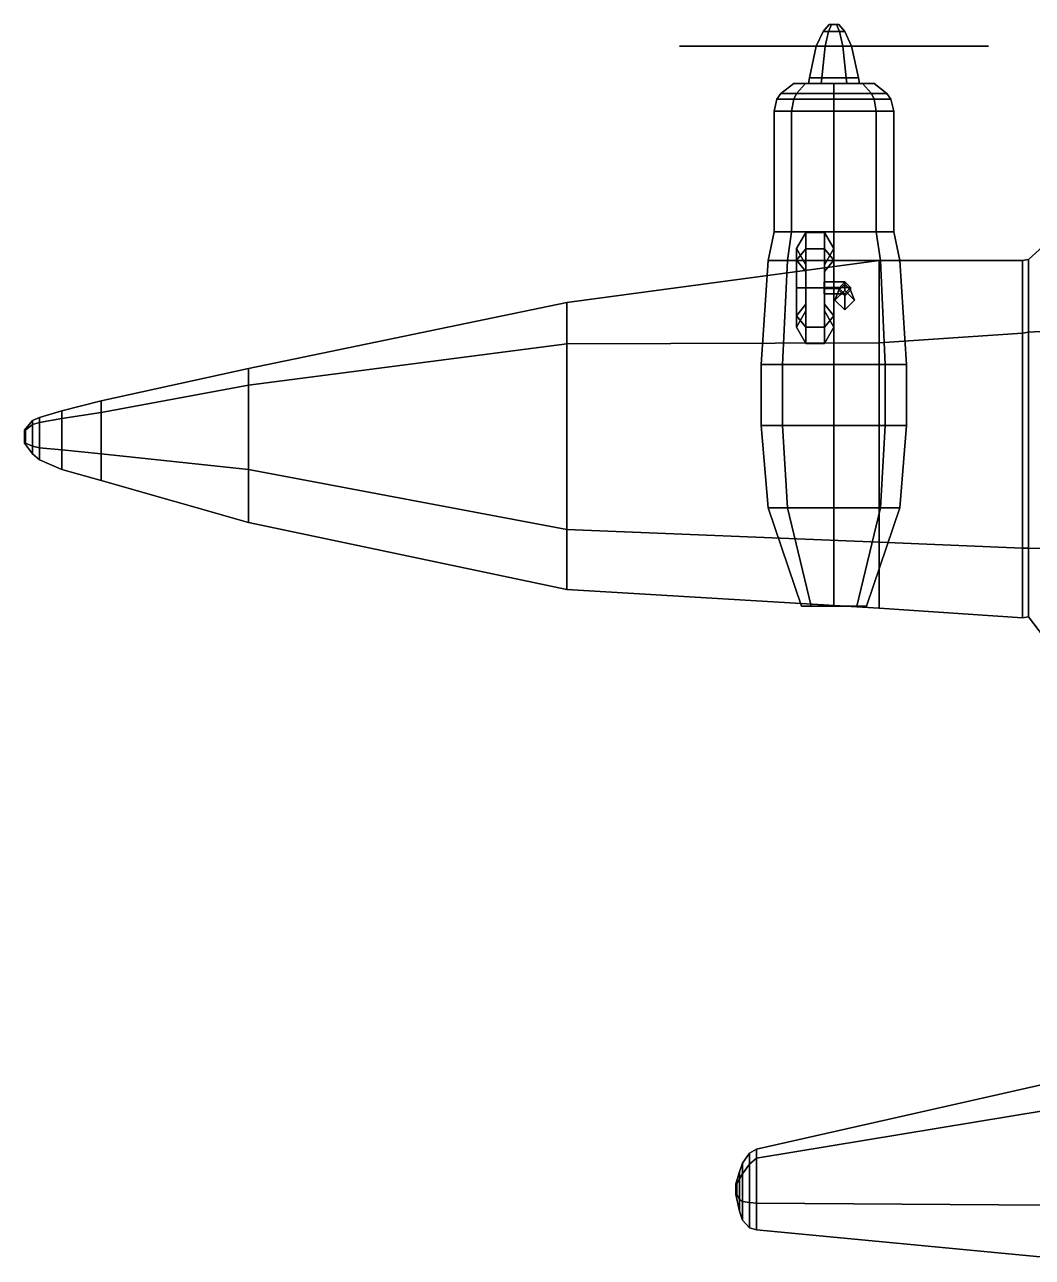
# Model space of a CAD drawing. Header units: millimetres. Extents: x -11 to 11, y -7.5 to 25.8.
# Drawn here: x -10.96 to -0.7, y -6.14 to 6.41 of the extents above; entities that cross this region are included whole.
import ezdxf

# ---------------------------------------------------------------- set-up
doc = ezdxf.new("R2010")
doc.units = ezdxf.units.MM
for name, color, linetype in [('doors', 3, 'Continuous'), ('prop', 1, 'Continuous'), ('shassis', 3, 'Continuous'), ('wheel', 2, 'Continuous'), ('wing1', 5, 'Continuous')]:
    doc.layers.add(name, color=color, linetype=linetype)

msp = doc.modelspace()

# ---------------------------------------------------------------- linework, layer by layer
at = {"layer": 'doors'}
for points in [[(-3.194, 4.01, -0.936), (-3.39, 4.01, -1.41), (-3.46, 2.95, -1.41), (-3.243, 2.95, -0.887)], [(-2.05, 4.01, -1.41), (-2.246, 4.01, -0.936), (-2.197, 2.95, -0.887), (-1.98, 2.95, -1.41)]]:
    msp.add_3dface(points, dxfattribs=at)
at = {"layer": 'prop'}
for points in [[(-2.775, 6.34, -0.455), (-2.83, 6.34, -0.36), (-2.77, 6.41, -0.36), (-2.745, 6.41, -0.403)], [(-2.83, 6.34, -0.36), (-2.775, 6.34, -0.265), (-2.745, 6.41, -0.317), (-2.77, 6.41, -0.36)], [(-2.665, 6.34, -0.455), (-2.775, 6.34, -0.455), (-2.745, 6.41, -0.403), (-2.695, 6.41, -0.403)], [(-2.775, 6.34, -0.265), (-2.665, 6.34, -0.265), (-2.695, 6.41, -0.317), (-2.745, 6.41, -0.317)], [(-2.77, 6.41, -0.36), (-2.745, 6.41, -0.317), (-2.695, 6.41, -0.317), (-2.745, 6.41, -0.403)], [(-2.745, 6.41, -0.403), (-2.695, 6.41, -0.317), (-2.67, 6.41, -0.36), (-2.695, 6.41, -0.403)], [(-2.61, 6.34, -0.36), (-2.665, 6.34, -0.455), (-2.695, 6.41, -0.403), (-2.67, 6.41, -0.36)], [(-2.665, 6.34, -0.265), (-2.61, 6.34, -0.36), (-2.67, 6.41, -0.36), (-2.695, 6.41, -0.317)], [(-2.81, 6.19, -0.516), (-2.9, 6.19, -0.36), (-2.83, 6.34, -0.36), (-2.775, 6.34, -0.455)], [(-2.9, 6.19, -0.36), (-2.81, 6.19, -0.204), (-2.775, 6.34, -0.265), (-2.83, 6.34, -0.36)], [(-2.63, 6.19, -0.516), (-2.81, 6.19, -0.516), (-2.775, 6.34, -0.455), (-2.665, 6.34, -0.455)], [(-2.81, 6.19, -0.204), (-2.63, 6.19, -0.204), (-2.665, 6.34, -0.265), (-2.775, 6.34, -0.265)], [(-2.54, 6.19, -0.36), (-2.63, 6.19, -0.516), (-2.665, 6.34, -0.455), (-2.61, 6.34, -0.36)], [(-2.63, 6.19, -0.204), (-2.54, 6.19, -0.36), (-2.61, 6.34, -0.36), (-2.665, 6.34, -0.265)], [(-4.264, 6.19, -1.286), (-4.294, 6.19, -1.234), (-4.266, 6.19, -1.183), (-4.211, 6.19, -1.278)], [(-4.211, 6.19, -1.278), (-4.266, 6.19, -1.183), (-4.294, 6.19, -1.234), (-4.264, 6.19, -1.286)], [(-4.211, 6.19, -1.278), (-4.266, 6.19, -1.183), (-4.049, 6.19, -0.977), (-4.004, 6.19, -1.217)], [(-4.004, 6.19, -1.217), (-4.049, 6.19, -0.977), (-4.266, 6.19, -1.183), (-4.211, 6.19, -1.278)], [(-4.004, 6.19, -1.217), (-4.049, 6.19, -0.977), (-3.827, 6.19, -0.803), (-3.715, 6.19, -1.096)], [(-3.715, 6.19, -1.096), (-3.827, 6.19, -0.803), (-4.049, 6.19, -0.977), (-4.004, 6.19, -1.217)], [(-3.715, 6.19, -1.096), (-3.827, 6.19, -0.803), (-3.55, 6.19, -0.643), (-3.395, 6.19, -0.911)], [(-3.395, 6.19, -0.911), (-3.55, 6.19, -0.643), (-3.827, 6.19, -0.803), (-3.715, 6.19, -1.096)], [(-3.395, 6.19, -0.911), (-3.55, 6.19, -0.643), (-3.45, 6.19, -0.596), (-3.31, 6.19, -0.839)], [(-3.31, 6.19, -0.839), (-3.45, 6.19, -0.596), (-3.55, 6.19, -0.643), (-3.395, 6.19, -0.911)], [(-3.31, 6.19, -0.839), (-3.45, 6.19, -0.596), (-3.261, 6.19, -0.522), (-3.151, 6.19, -0.713)], [(-3.151, 6.19, -0.713), (-3.261, 6.19, -0.522), (-3.45, 6.19, -0.596), (-3.31, 6.19, -0.839)], [(-3.031, 6.19, -0.621), (-3.106, 6.19, -0.491), (-3.261, 6.19, -0.522), (-3.151, 6.19, -0.713)], [(-3.151, 6.19, -0.713), (-3.261, 6.19, -0.522), (-3.106, 6.19, -0.491), (-3.031, 6.19, -0.621)], [(-3.031, 6.19, -0.621), (-3.106, 6.19, -0.491), (-3.018, 6.19, -0.463), (-2.958, 6.19, -0.567)], [(-2.958, 6.19, -0.567), (-3.018, 6.19, -0.463), (-3.106, 6.19, -0.491), (-3.031, 6.19, -0.621)], [(-2.696, 6.19, -0.381), (-2.731, 6.19, -0.32), (-3.018, 6.19, -0.463), (-2.958, 6.19, -0.567)], [(-2.958, 6.19, -0.567), (-3.018, 6.19, -0.463), (-2.731, 6.19, -0.32), (-2.696, 6.19, -0.381)], [(-2.845, 5.87, -0.577), (-2.97, 5.87, -0.36), (-2.9, 6.19, -0.36), (-2.81, 6.19, -0.516)], [(-2.97, 5.87, -0.36), (-2.845, 5.87, -0.143), (-2.81, 6.19, -0.204), (-2.9, 6.19, -0.36)], [(-2.84, 6.19, 0.39), (-2.56, 6.19, 0.39), (-2.55, 6.19, 0.5), (-2.86, 6.19, 0.5)], [(-2.86, 6.19, 0.5), (-2.55, 6.19, 0.5), (-2.56, 6.19, 0.39), (-2.84, 6.19, 0.39)], [(-2.86, 6.19, 0.87), (-2.55, 6.19, 0.82), (-2.55, 6.19, 0.5), (-2.86, 6.19, 0.5)], [(-2.86, 6.19, 0.5), (-2.55, 6.19, 0.5), (-2.55, 6.19, 0.82), (-2.86, 6.19, 0.87)], [(-2.86, 6.19, 0.87), (-2.55, 6.19, 0.82), (-2.59, 6.19, 1.1), (-2.82, 6.19, 1.18)], [(-2.82, 6.19, 1.18), (-2.59, 6.19, 1.1), (-2.55, 6.19, 0.82), (-2.86, 6.19, 0.87)], [(-2.595, 5.87, -0.577), (-2.845, 5.87, -0.577), (-2.81, 6.19, -0.516), (-2.63, 6.19, -0.516)], [(-2.845, 5.87, -0.143), (-2.595, 5.87, -0.143), (-2.63, 6.19, -0.204), (-2.81, 6.19, -0.204)], [(-2.84, 6.19, 0.39), (-2.56, 6.19, 0.39), (-2.59, 6.19, 0.19), (-2.81, 6.19, 0.19)], [(-2.81, 6.19, 0.19), (-2.59, 6.19, 0.19), (-2.56, 6.19, 0.39), (-2.84, 6.19, 0.39)], [(-2.77, 6.19, 1.39), (-2.66, 6.19, 1.39), (-2.59, 6.19, 1.1), (-2.82, 6.19, 1.18)], [(-2.82, 6.19, 1.18), (-2.59, 6.19, 1.1), (-2.66, 6.19, 1.39), (-2.77, 6.19, 1.39)], [(-2.79, 6.19, 0.04), (-2.64, 6.19, 0.04), (-2.59, 6.19, 0.19), (-2.81, 6.19, 0.19)], [(-2.81, 6.19, 0.19), (-2.59, 6.19, 0.19), (-2.64, 6.19, 0.04), (-2.79, 6.19, 0.04)], [(-2.79, 6.19, 0.04), (-2.64, 6.19, 0.04), (-2.66, 6.19, -0.05), (-2.78, 6.19, -0.05)], [(-2.78, 6.19, -0.05), (-2.66, 6.19, -0.05), (-2.64, 6.19, 0.04), (-2.79, 6.19, 0.04)], [(-2.75, 6.19, -0.37), (-2.68, 6.19, -0.37), (-2.66, 6.19, -0.05), (-2.78, 6.19, -0.05)], [(-2.78, 6.19, -0.05), (-2.66, 6.19, -0.05), (-2.68, 6.19, -0.37), (-2.75, 6.19, -0.37)], [(-2.77, 6.19, 1.39), (-2.66, 6.19, 1.39), (-2.69, 6.19, 1.44), (-2.75, 6.19, 1.44)], [(-2.75, 6.19, 1.44), (-2.69, 6.19, 1.44), (-2.66, 6.19, 1.39), (-2.77, 6.19, 1.39)], [(-2.714, 6.19, -0.329), (-2.749, 6.19, -0.39), (-2.482, 6.19, -0.567), (-2.422, 6.19, -0.463)], [(-2.422, 6.19, -0.463), (-2.482, 6.19, -0.567), (-2.749, 6.19, -0.39), (-2.714, 6.19, -0.329)], [(-2.47, 5.87, -0.36), (-2.595, 5.87, -0.577), (-2.63, 6.19, -0.516), (-2.54, 6.19, -0.36)], [(-2.595, 5.87, -0.143), (-2.47, 5.87, -0.36), (-2.54, 6.19, -0.36), (-2.63, 6.19, -0.204)], [(-2.339, 6.19, -0.499), (-2.414, 6.19, -0.629), (-2.482, 6.19, -0.567), (-2.422, 6.19, -0.463)], [(-2.422, 6.19, -0.463), (-2.482, 6.19, -0.567), (-2.414, 6.19, -0.629), (-2.339, 6.19, -0.499)], [(-2.339, 6.19, -0.499), (-2.414, 6.19, -0.629), (-2.309, 6.19, -0.748), (-2.199, 6.19, -0.557)], [(-2.199, 6.19, -0.557), (-2.309, 6.19, -0.748), (-2.414, 6.19, -0.629), (-2.339, 6.19, -0.499)], [(-2.01, 6.19, -0.631), (-2.15, 6.19, -0.874), (-2.309, 6.19, -0.748), (-2.199, 6.19, -0.557)], [(-2.199, 6.19, -0.557), (-2.309, 6.19, -0.748), (-2.15, 6.19, -0.874), (-2.01, 6.19, -0.631)], [(-1.905, 6.19, -0.669), (-2.06, 6.19, -0.937), (-2.15, 6.19, -0.874), (-2.01, 6.19, -0.631)], [(-2.01, 6.19, -0.631), (-2.15, 6.19, -0.874), (-2.06, 6.19, -0.937), (-1.905, 6.19, -0.669)], [(-1.585, 6.19, -0.854), (-1.783, 6.19, -1.097), (-2.06, 6.19, -0.937), (-1.905, 6.19, -0.669)], [(-1.905, 6.19, -0.669), (-2.06, 6.19, -0.937), (-1.783, 6.19, -1.097), (-1.585, 6.19, -0.854)], [(-1.336, 6.19, -1.043), (-1.521, 6.19, -1.203), (-1.783, 6.19, -1.097), (-1.585, 6.19, -0.854)], [(-1.585, 6.19, -0.854), (-1.783, 6.19, -1.097), (-1.521, 6.19, -1.203), (-1.336, 6.19, -1.043)], [(-1.179, 6.19, -1.192), (-1.234, 6.19, -1.287), (-1.521, 6.19, -1.203), (-1.336, 6.19, -1.043)], [(-1.336, 6.19, -1.043), (-1.521, 6.19, -1.203), (-1.234, 6.19, -1.287), (-1.179, 6.19, -1.192)], [(-1.146, 6.19, -1.234), (-1.176, 6.19, -1.286), (-1.234, 6.19, -1.287), (-1.179, 6.19, -1.192)], [(-1.179, 6.19, -1.192), (-1.234, 6.19, -1.287), (-1.176, 6.19, -1.286), (-1.146, 6.19, -1.234)], [(-2.85, 5.81, -0.585), (-2.98, 5.81, -0.36), (-2.97, 5.87, -0.36), (-2.845, 5.87, -0.577)], [(-2.98, 5.81, -0.36), (-2.85, 5.81, -0.135), (-2.845, 5.87, -0.143), (-2.97, 5.87, -0.36)], [(-2.59, 5.81, -0.585), (-2.85, 5.81, -0.585), (-2.845, 5.87, -0.577), (-2.595, 5.87, -0.577)], [(-2.85, 5.81, -0.135), (-2.59, 5.81, -0.135), (-2.595, 5.87, -0.143), (-2.845, 5.87, -0.143)], [(-2.46, 5.81, -0.36), (-2.59, 5.81, -0.585), (-2.595, 5.87, -0.577), (-2.47, 5.87, -0.36)], [(-2.59, 5.81, -0.135), (-2.46, 5.81, -0.36), (-2.47, 5.87, -0.36), (-2.595, 5.87, -0.143)]]:
    msp.add_3dface(points, dxfattribs=at)
at = {"layer": 'shassis'}
for points in [[(-2.67, 3.725, -2.22), (-2.61, 3.79, -2.275), (-2.82, 3.79, -2.275), (-2.82, 3.725, -2.22)], [(-2.61, 3.79, -2.275), (-2.55, 3.735, -2.34), (-2.82, 3.735, -2.34), (-2.82, 3.79, -2.275)], [(-2.61, 3.767, -2.016), (-2.67, 3.707, -2.021), (-2.71, 3.604, -0.845), (-2.61, 3.704, -0.837)], [(-2.61, 3.79, -2.275), (-2.67, 3.725, -2.22), (-2.67, 3.707, -2.021), (-2.61, 3.767, -2.016)], [(-2.55, 3.735, -2.34), (-2.61, 3.79, -2.275), (-2.61, 3.767, -2.016), (-2.55, 3.707, -2.021)], [(-2.55, 3.707, -2.021), (-2.61, 3.767, -2.016), (-2.61, 3.704, -0.837), (-2.51, 3.604, -0.845)], [(-2.55, 3.735, -2.34), (-2.61, 3.67, -2.285), (-2.82, 3.67, -2.285), (-2.82, 3.735, -2.34)], [(-2.61, 3.67, -2.285), (-2.67, 3.725, -2.22), (-2.82, 3.725, -2.22), (-2.82, 3.67, -2.285)], [(-2.67, 3.707, -2.021), (-2.61, 3.648, -2.026), (-2.61, 3.505, -0.854), (-2.71, 3.604, -0.845)], [(-2.67, 3.725, -2.22), (-2.61, 3.67, -2.285), (-2.61, 3.648, -2.026), (-2.67, 3.707, -2.021)], [(-2.61, 3.67, -2.285), (-2.55, 3.735, -2.34), (-2.55, 3.707, -2.021), (-2.61, 3.648, -2.026)], [(-2.61, 3.648, -2.026), (-2.55, 3.707, -2.021), (-2.51, 3.604, -0.845), (-2.61, 3.505, -0.854)]]:
    msp.add_3dface(points, dxfattribs=at)
at = {"layer": 'wheel'}
for points in [[(-3.005, 4.129, -2.679), (-3.1, 4.013, -2.563), (-3.1, 4.13, -2.28), (-3.005, 4.295, -2.28)], [(-3.005, 4.295, -2.28), (-3.1, 4.13, -2.28), (-3.1, 4.013, -1.997), (-3.005, 4.129, -1.881)], [(-2.815, 4.129, -2.679), (-3.005, 4.129, -2.679), (-3.005, 4.295, -2.28), (-2.815, 4.295, -2.28)], [(-2.815, 4.295, -2.28), (-3.005, 4.295, -2.28), (-3.005, 4.129, -1.881), (-2.815, 4.129, -1.881)], [(-2.72, 4.013, -2.563), (-2.815, 4.129, -2.679), (-2.815, 4.295, -2.28), (-2.72, 4.13, -2.28)], [(-2.72, 4.13, -2.28), (-2.815, 4.295, -2.28), (-2.815, 4.129, -1.881), (-2.72, 4.013, -1.997)], [(-3.1, 4.013, -2.563), (-3.005, 3.896, -2.446), (-3.005, 3.965, -2.28), (-3.1, 4.13, -2.28)], [(-3.1, 4.13, -2.28), (-3.005, 3.965, -2.28), (-3.005, 3.896, -2.114), (-3.1, 4.013, -1.997)], [(-3.005, 3.73, -2.845), (-3.1, 3.73, -2.68), (-3.1, 4.013, -2.563), (-3.005, 4.129, -2.679)], [(-3.005, 4.129, -1.881), (-3.1, 4.013, -1.997), (-3.1, 3.73, -1.88), (-3.005, 3.73, -1.715)], [(-2.815, 3.73, -2.845), (-3.005, 3.73, -2.845), (-3.005, 4.129, -2.679), (-2.815, 4.129, -2.679)], [(-2.815, 4.129, -1.881), (-3.005, 4.129, -1.881), (-3.005, 3.73, -1.715), (-2.815, 3.73, -1.715)], [(-2.815, 3.896, -2.446), (-2.72, 4.013, -2.563), (-2.72, 4.13, -2.28), (-2.815, 3.965, -2.28)], [(-2.815, 3.965, -2.28), (-2.72, 4.13, -2.28), (-2.72, 4.013, -1.997), (-2.815, 3.896, -2.114)], [(-2.72, 3.73, -2.68), (-2.815, 3.73, -2.845), (-2.815, 4.129, -2.679), (-2.72, 4.013, -2.563)], [(-2.72, 4.013, -1.997), (-2.815, 4.129, -1.881), (-2.815, 3.73, -1.715), (-2.72, 3.73, -1.88)], [(-3.1, 3.73, -2.68), (-3.005, 3.73, -2.515), (-3.005, 3.896, -2.446), (-3.1, 4.013, -2.563)], [(-3.1, 4.013, -1.997), (-3.005, 3.896, -2.114), (-3.005, 3.73, -2.045), (-3.1, 3.73, -1.88)], [(-3.005, 3.896, -2.446), (-3.005, 3.495, -2.28), (-3.005, 3.564, -2.114), (-3.005, 3.965, -2.28)], [(-3.005, 3.896, -2.114), (-3.005, 3.965, -2.28), (-3.005, 3.564, -2.114), (-3.005, 3.73, -2.045)], [(-3.005, 3.564, -2.446), (-3.005, 3.495, -2.28), (-3.005, 3.896, -2.446), (-3.005, 3.73, -2.515)], [(-2.815, 3.73, -2.515), (-2.72, 3.73, -2.68), (-2.72, 4.013, -2.563), (-2.815, 3.896, -2.446)], [(-2.815, 3.896, -2.114), (-2.72, 4.013, -1.997), (-2.72, 3.73, -1.88), (-2.815, 3.73, -2.045)], [(-2.815, 3.564, -2.446), (-2.815, 3.73, -2.515), (-2.815, 3.896, -2.446), (-2.815, 3.965, -2.28)], [(-2.815, 3.564, -2.446), (-2.815, 3.965, -2.28), (-2.815, 3.896, -2.114), (-2.815, 3.495, -2.28)], [(-2.815, 3.896, -2.114), (-2.815, 3.73, -2.045), (-2.815, 3.564, -2.114), (-2.815, 3.495, -2.28)], [(-3.1, 3.447, -2.563), (-3.005, 3.564, -2.446), (-3.005, 3.73, -2.515), (-3.1, 3.73, -2.68)], [(-3.005, 3.331, -2.679), (-3.1, 3.447, -2.563), (-3.1, 3.73, -2.68), (-3.005, 3.73, -2.845)], [(-3.1, 3.73, -1.88), (-3.005, 3.73, -2.045), (-3.005, 3.564, -2.114), (-3.1, 3.447, -1.997)], [(-3.005, 3.73, -1.715), (-3.1, 3.73, -1.88), (-3.1, 3.447, -1.997), (-3.005, 3.331, -1.881)], [(-2.815, 3.331, -2.679), (-3.005, 3.331, -2.679), (-3.005, 3.73, -2.845), (-2.815, 3.73, -2.845)], [(-2.815, 3.73, -1.715), (-3.005, 3.73, -1.715), (-3.005, 3.331, -1.881), (-2.815, 3.331, -1.881)], [(-2.815, 3.564, -2.446), (-2.72, 3.447, -2.563), (-2.72, 3.73, -2.68), (-2.815, 3.73, -2.515)], [(-2.72, 3.447, -2.563), (-2.815, 3.331, -2.679), (-2.815, 3.73, -2.845), (-2.72, 3.73, -2.68)], [(-2.815, 3.73, -2.045), (-2.72, 3.73, -1.88), (-2.72, 3.447, -1.997), (-2.815, 3.564, -2.114)], [(-2.72, 3.73, -1.88), (-2.815, 3.73, -1.715), (-2.815, 3.331, -1.881), (-2.72, 3.447, -1.997)], [(-3.1, 3.33, -2.28), (-3.005, 3.495, -2.28), (-3.005, 3.564, -2.446), (-3.1, 3.447, -2.563)], [(-3.1, 3.447, -1.997), (-3.005, 3.564, -2.114), (-3.005, 3.495, -2.28), (-3.1, 3.33, -2.28)], [(-2.815, 3.495, -2.28), (-2.72, 3.33, -2.28), (-2.72, 3.447, -2.563), (-2.815, 3.564, -2.446)], [(-2.815, 3.564, -2.114), (-2.72, 3.447, -1.997), (-2.72, 3.33, -2.28), (-2.815, 3.495, -2.28)], [(-3.005, 3.165, -2.28), (-3.1, 3.33, -2.28), (-3.1, 3.447, -2.563), (-3.005, 3.331, -2.679)], [(-3.005, 3.331, -1.881), (-3.1, 3.447, -1.997), (-3.1, 3.33, -2.28), (-3.005, 3.165, -2.28)], [(-2.72, 3.33, -2.28), (-2.815, 3.165, -2.28), (-2.815, 3.331, -2.679), (-2.72, 3.447, -2.563)], [(-2.72, 3.447, -1.997), (-2.815, 3.331, -1.881), (-2.815, 3.165, -2.28), (-2.72, 3.33, -2.28)], [(-2.815, 3.165, -2.28), (-3.005, 3.165, -2.28), (-3.005, 3.331, -2.679), (-2.815, 3.331, -2.679)], [(-2.815, 3.331, -1.881), (-3.005, 3.331, -1.881), (-3.005, 3.165, -2.28), (-2.815, 3.165, -2.28)]]:
    msp.add_3dface(points, dxfattribs=at)
at = {"layer": 'wing1'}
for points in [[(-3.102, 5.71, -0.742), (-3.26, 5.71, -0.36), (-3.13, 5.81, -0.36), (-3.01, 5.81, -0.65)], [(-3.26, 5.71, -0.36), (-3.102, 5.71, 0.022), (-3.01, 5.81, -0.07), (-3.13, 5.81, -0.36)], [(-3.01, 5.81, -0.07), (-2.72, 5.81, 0.05), (-2.43, 5.81, -0.07), (-3.13, 5.81, -0.36)], [(-3.13, 5.81, -0.36), (-2.43, 5.81, -0.07), (-2.31, 5.81, -0.36), (-3.01, 5.81, -0.65)], [(-2.72, 5.71, -0.9), (-3.102, 5.71, -0.742), (-3.01, 5.81, -0.65), (-2.72, 5.81, -0.77)], [(-3.102, 5.71, 0.022), (-2.72, 5.71, 0.18), (-2.72, 5.81, 0.05), (-3.01, 5.81, -0.07)], [(-3.01, 5.81, -0.65), (-2.31, 5.81, -0.36), (-2.43, 5.81, -0.65), (-2.72, 5.81, -0.77)], [(-2.338, 5.71, -0.742), (-2.72, 5.71, -0.9), (-2.72, 5.81, -0.77), (-2.43, 5.81, -0.65)], [(-2.72, 5.71, 0.18), (-2.338, 5.71, 0.022), (-2.43, 5.81, -0.07), (-2.72, 5.81, 0.05)], [(-2.18, 5.71, -0.36), (-2.338, 5.71, -0.742), (-2.43, 5.81, -0.65), (-2.31, 5.81, -0.36)], [(-2.338, 5.71, 0.022), (-2.18, 5.71, -0.36), (-2.31, 5.81, -0.36), (-2.43, 5.81, -0.07)], [(-3.151, 5.53, -0.791), (-3.33, 5.53, -0.36), (-3.3, 5.65, -0.36), (-3.13, 5.65, -0.77)], [(-3.33, 5.53, -0.36), (-3.151, 5.53, 0.071), (-3.13, 5.65, 0.05), (-3.3, 5.65, -0.36)], [(-3.13, 5.65, -0.77), (-3.3, 5.65, -0.36), (-3.26, 5.71, -0.36), (-3.102, 5.71, -0.742)], [(-3.3, 5.65, -0.36), (-3.13, 5.65, 0.05), (-3.102, 5.71, 0.022), (-3.26, 5.71, -0.36)], [(-2.72, 5.53, -0.97), (-3.151, 5.53, -0.791), (-3.13, 5.65, -0.77), (-2.72, 5.65, -0.94)], [(-3.151, 5.53, 0.071), (-2.72, 5.53, 0.25), (-2.72, 5.65, 0.22), (-3.13, 5.65, 0.05)], [(-2.72, 5.65, -0.94), (-3.13, 5.65, -0.77), (-3.102, 5.71, -0.742), (-2.72, 5.71, -0.9)], [(-3.13, 5.65, 0.05), (-2.72, 5.65, 0.22), (-2.72, 5.71, 0.18), (-3.102, 5.71, 0.022)], [(-2.31, 5.65, -0.77), (-2.72, 5.65, -0.94), (-2.72, 5.71, -0.9), (-2.338, 5.71, -0.742)], [(-2.72, 5.65, 0.22), (-2.31, 5.65, 0.05), (-2.338, 5.71, 0.022), (-2.72, 5.71, 0.18)], [(-2.289, 5.53, -0.791), (-2.72, 5.53, -0.97), (-2.72, 5.65, -0.94), (-2.31, 5.65, -0.77)], [(-2.72, 5.53, 0.25), (-2.289, 5.53, 0.071), (-2.31, 5.65, 0.05), (-2.72, 5.65, 0.22)], [(-2.14, 5.65, -0.36), (-2.31, 5.65, -0.77), (-2.338, 5.71, -0.742), (-2.18, 5.71, -0.36)], [(-2.31, 5.65, 0.05), (-2.14, 5.65, -0.36), (-2.18, 5.71, -0.36), (-2.338, 5.71, 0.022)], [(-2.11, 5.53, -0.36), (-2.289, 5.53, -0.791), (-2.31, 5.65, -0.77), (-2.14, 5.65, -0.36)], [(-2.289, 5.53, 0.071), (-2.11, 5.53, -0.36), (-2.14, 5.65, -0.36), (-2.31, 5.65, 0.05)], [(-3.151, 5.53, 0.071), (-3.33, 5.53, -0.36), (-3.33, 4.3, -0.36), (-3.151, 4.3, 0.071)], [(-3.33, 5.53, -0.36), (-3.151, 5.53, -0.791), (-3.151, 4.3, -0.791), (-3.33, 4.3, -0.36)], [(-2.72, 5.53, 0.25), (-3.151, 5.53, 0.071), (-3.151, 4.3, 0.071), (-2.72, 4.3, 0.25)], [(-3.151, 5.53, -0.791), (-2.72, 5.53, -0.97), (-2.72, 4.3, -0.97), (-3.151, 4.3, -0.791)], [(-2.289, 5.53, 0.071), (-2.72, 5.53, 0.25), (-2.72, 4.3, 0.25), (-2.289, 4.3, 0.071)], [(-2.72, 5.53, -0.97), (-2.289, 5.53, -0.791), (-2.289, 4.3, -0.791), (-2.72, 4.3, -0.97)], [(-2.11, 5.53, -0.36), (-2.289, 5.53, 0.071), (-2.289, 4.3, 0.071), (-2.11, 4.3, -0.36)], [(-2.289, 5.53, -0.791), (-2.11, 5.53, -0.36), (-2.11, 4.3, -0.36), (-2.289, 4.3, -0.791)], [(-0.74, 3.28, 0.06), (0, 3.32, 0.57), (0, 4.69, -0.27), (-0.74, 4.02, -0.27)], [(-0.74, 4.02, -0.27), (0, 4.69, -0.27), (0, 3.32, -0.79), (-0.74, 3.28, -0.56)], [(-3.151, 4.3, 0.071), (-3.33, 4.3, -0.36), (-3.39, 4.01, -0.36), (-3.194, 4.01, 0.114)], [(-3.33, 4.3, -0.36), (-3.151, 4.3, -0.791), (-3.194, 4.01, -0.834), (-3.39, 4.01, -0.36)], [(-2.72, 4.3, 0.25), (-3.151, 4.3, 0.071), (-3.194, 4.01, 0.114), (-2.72, 4.01, 0.31)], [(-3.151, 4.3, -0.791), (-2.72, 4.3, -0.97), (-2.72, 4.01, -1.03), (-3.194, 4.01, -0.834)], [(-2.289, 4.3, 0.071), (-2.72, 4.3, 0.25), (-2.72, 4.01, 0.31), (-2.246, 4.01, 0.114)], [(-2.72, 4.3, -0.97), (-2.289, 4.3, -0.791), (-2.246, 4.01, -0.834), (-2.72, 4.01, -1.03)], [(-2.11, 4.3, -0.36), (-2.289, 4.3, 0.071), (-2.246, 4.01, 0.114), (-2.05, 4.01, -0.36)], [(-2.289, 4.3, -0.791), (-2.11, 4.3, -0.36), (-2.05, 4.01, -0.36), (-2.246, 4.01, -0.834)], [(-0.8, 3.27, 0.06), (-0.74, 3.28, 0.06), (-0.74, 4.02, -0.27), (-0.8, 4.01, -0.27)], [(-0.8, 4.01, -0.27), (-0.74, 4.02, -0.27), (-0.74, 3.28, -0.56), (-0.8, 3.27, -0.53)], [(-5.44, 3.16, 0.41), (-2.26, 3.17, 0.18), (-2.26, 4.01, -0.13), (-5.44, 3.58, 0.21)], [(-5.44, 3.58, 0.21), (-2.26, 4.01, -0.13), (-2.26, 3.17, -0.36), (-5.44, 3.16, 0.04)], [(-3.194, 4.01, 0.114), (-3.39, 4.01, -0.36), (-3.46, 2.95, -0.36), (-3.243, 2.95, 0.163)], [(-3.39, 4.01, -0.36), (-3.194, 4.01, -0.834), (-3.243, 2.95, -0.883), (-3.46, 2.95, -0.36)], [(-2.72, 4.01, 0.31), (-3.194, 4.01, 0.114), (-3.243, 2.95, 0.163), (-2.72, 2.95, 0.38)], [(-3.194, 4.01, -0.834), (-2.72, 4.01, -1.03), (-2.72, 2.95, -1.1), (-3.243, 2.95, -0.883)], [(-2.246, 4.01, 0.114), (-2.72, 4.01, 0.31), (-2.72, 2.95, 0.38), (-2.197, 2.95, 0.163)], [(-2.72, 4.01, -1.03), (-2.246, 4.01, -0.834), (-2.197, 2.95, -0.883), (-2.72, 2.95, -1.1)], [(-2.26, 3.17, 0.18), (-0.8, 3.27, 0.06), (-0.8, 4.01, -0.27), (-2.26, 4.01, -0.13)], [(-2.26, 4.01, -0.13), (-0.8, 4.01, -0.27), (-0.8, 3.27, -0.53), (-2.26, 3.17, -0.36)], [(-2.05, 4.01, -0.36), (-2.246, 4.01, 0.114), (-2.197, 2.95, 0.163), (-1.98, 2.95, -0.36)], [(-2.246, 4.01, -0.834), (-2.05, 4.01, -0.36), (-1.98, 2.95, -0.36), (-2.197, 2.95, -0.883)], [(-8.68, 2.74, 0.66), (-5.44, 3.16, 0.41), (-5.44, 3.58, 0.21), (-8.68, 2.91, 0.53)], [(-8.68, 2.91, 0.53), (-5.44, 3.58, 0.21), (-5.44, 3.16, 0.04), (-8.68, 2.74, 0.43)], [(-2.26, 1.14, 0.18), (-0.8, 1.08, 0.06), (-0.8, 3.27, 0.06), (-2.26, 3.17, 0.18)], [(-0.8, 3.27, -0.53), (-0.8, 1.08, -0.53), (-2.26, 1.14, -0.36), (-2.26, 3.17, -0.36)], [(-0.8, 1.08, 0.06), (-0.74, 1.08, 0.06), (-0.74, 3.28, 0.06), (-0.8, 3.27, 0.06)], [(-0.74, 3.28, -0.56), (-0.74, 1.08, -0.56), (-0.8, 1.08, -0.53), (-0.8, 3.27, -0.53)], [(-0.74, 1.08, 0.06), (0, 1.07, 0.57), (0, 3.32, 0.57), (-0.74, 3.28, 0.06)], [(0, 3.32, -0.79), (0, 1.07, -0.79), (-0.74, 1.08, -0.56), (-0.74, 3.28, -0.56)], [(-8.68, 1.88, 0.66), (-5.44, 1.27, 0.41), (-5.44, 3.16, 0.41), (-8.68, 2.74, 0.66)], [(-5.44, 3.16, 0.04), (-5.44, 1.27, 0.04), (-8.68, 1.88, 0.43), (-8.68, 2.74, 0.43)], [(-5.44, 1.27, 0.41), (-2.26, 1.14, 0.18), (-2.26, 3.17, 0.18), (-5.44, 3.16, 0.41)], [(-2.26, 3.17, -0.36), (-2.26, 1.14, -0.36), (-5.44, 1.27, 0.04), (-5.44, 3.16, 0.04)], [(-10.18, 2.46, 0.76), (-8.68, 2.74, 0.66), (-8.68, 2.91, 0.53), (-10.18, 2.58, 0.68)], [(-10.18, 2.58, 0.68), (-8.68, 2.91, 0.53), (-8.68, 2.74, 0.43), (-10.18, 2.46, 0.6)], [(-3.243, 2.95, 0.163), (-3.46, 2.95, -0.36), (-3.46, 2.33, -0.36), (-3.243, 2.33, 0.163)], [(-3.46, 2.95, -0.36), (-3.243, 2.95, -0.883), (-3.243, 2.33, -0.883), (-3.46, 2.33, -0.36)], [(-2.72, 2.95, 0.38), (-3.243, 2.95, 0.163), (-3.243, 2.33, 0.163), (-2.72, 2.33, 0.38)], [(-3.243, 2.95, -0.883), (-2.72, 2.95, -1.1), (-2.72, 2.33, -1.1), (-3.243, 2.33, -0.883)], [(-2.197, 2.95, 0.163), (-2.72, 2.95, 0.38), (-2.72, 2.33, 0.38), (-2.197, 2.33, 0.163)], [(-2.72, 2.95, -1.1), (-2.197, 2.95, -0.883), (-2.197, 2.33, -0.883), (-2.72, 2.33, -1.1)], [(-1.98, 2.95, -0.36), (-2.197, 2.95, 0.163), (-2.197, 2.33, 0.163), (-1.98, 2.33, -0.36)], [(-2.197, 2.95, -0.883), (-1.98, 2.95, -0.36), (-1.98, 2.33, -0.36), (-2.197, 2.33, -0.883)], [(-10.18, 2.04, 0.76), (-8.68, 1.88, 0.66), (-8.68, 2.74, 0.66), (-10.18, 2.46, 0.76)], [(-8.68, 2.74, 0.43), (-8.68, 1.88, 0.43), (-10.18, 2.04, 0.6), (-10.18, 2.46, 0.6)], [(-10.58, 2.4, 0.8), (-10.18, 2.46, 0.76), (-10.18, 2.58, 0.68), (-10.58, 2.48, 0.73)], [(-10.58, 2.48, 0.73), (-10.18, 2.58, 0.68), (-10.18, 2.46, 0.6), (-10.58, 2.4, 0.65)], [(-10.88, 2.34, 0.82), (-10.81, 2.36, 0.82), (-10.81, 2.41, 0.76), (-10.88, 2.38, 0.77)], [(-10.88, 2.38, 0.77), (-10.81, 2.41, 0.76), (-10.81, 2.36, 0.7), (-10.88, 2.34, 0.72)], [(-10.81, 2.36, 0.82), (-10.58, 2.4, 0.8), (-10.58, 2.48, 0.73), (-10.81, 2.41, 0.76)], [(-10.81, 2.41, 0.76), (-10.58, 2.48, 0.73), (-10.58, 2.4, 0.65), (-10.81, 2.36, 0.7)], [(-10.81, 2.1, 0.82), (-10.58, 2.08, 0.8), (-10.58, 2.4, 0.8), (-10.81, 2.36, 0.82)], [(-10.58, 2.4, 0.65), (-10.58, 2.08, 0.65), (-10.81, 2.1, 0.7), (-10.81, 2.36, 0.7)], [(-10.58, 2.08, 0.8), (-10.18, 2.04, 0.76), (-10.18, 2.46, 0.76), (-10.58, 2.4, 0.8)], [(-10.18, 2.46, 0.6), (-10.18, 2.04, 0.6), (-10.58, 2.08, 0.65), (-10.58, 2.4, 0.65)], [(-10.95, 2.28, 0.81), (-10.88, 2.34, 0.82), (-10.88, 2.38, 0.77), (-10.96, 2.28, 0.79)], [(-10.96, 2.28, 0.79), (-10.88, 2.38, 0.77), (-10.88, 2.34, 0.72), (-10.95, 2.28, 0.75)], [(-10.96, 2.28, 0.79), (-10.96, 2.15, 0.79), (-10.95, 2.15, 0.81), (-10.95, 2.28, 0.81)], [(-10.95, 2.28, 0.75), (-10.95, 2.15, 0.75), (-10.96, 2.15, 0.79), (-10.96, 2.28, 0.79)], [(-10.95, 2.15, 0.81), (-10.88, 2.12, 0.82), (-10.88, 2.34, 0.82), (-10.95, 2.28, 0.81)], [(-10.88, 2.34, 0.72), (-10.88, 2.12, 0.72), (-10.95, 2.15, 0.75), (-10.95, 2.28, 0.75)], [(-10.88, 2.12, 0.82), (-10.81, 2.1, 0.82), (-10.81, 2.36, 0.82), (-10.88, 2.34, 0.82)], [(-10.81, 2.36, 0.7), (-10.81, 2.1, 0.7), (-10.88, 2.12, 0.72), (-10.88, 2.34, 0.72)], [(-3.194, 1.49, -0.834), (-3.39, 1.49, -0.36), (-3.46, 2.33, -0.36), (-3.243, 2.33, -0.883)], [(-3.39, 1.49, -0.36), (-3.194, 1.49, 0.114), (-3.243, 2.33, 0.163), (-3.46, 2.33, -0.36)], [(-2.72, 1.49, -1.03), (-3.194, 1.49, -0.834), (-3.243, 2.33, -0.883), (-2.72, 2.33, -1.1)], [(-3.194, 1.49, 0.114), (-2.72, 1.49, 0.31), (-2.72, 2.33, 0.38), (-3.243, 2.33, 0.163)], [(-2.246, 1.49, -0.834), (-2.72, 1.49, -1.03), (-2.72, 2.33, -1.1), (-2.197, 2.33, -0.883)], [(-2.72, 1.49, 0.31), (-2.246, 1.49, 0.114), (-2.197, 2.33, 0.163), (-2.72, 2.33, 0.38)], [(-2.05, 1.49, -0.36), (-2.246, 1.49, -0.834), (-2.197, 2.33, -0.883), (-1.98, 2.33, -0.36)], [(-2.246, 1.49, 0.114), (-2.05, 1.49, -0.36), (-1.98, 2.33, -0.36), (-2.197, 2.33, 0.163)], [(-10.96, 2.15, 0.79), (-10.88, 2.04, 0.77), (-10.88, 2.12, 0.82), (-10.95, 2.15, 0.81)], [(-10.95, 2.15, 0.75), (-10.88, 2.12, 0.72), (-10.88, 2.04, 0.77), (-10.96, 2.15, 0.79)], [(-10.88, 2.04, 0.77), (-10.81, 1.98, 0.76), (-10.81, 2.1, 0.82), (-10.88, 2.12, 0.82)], [(-10.88, 2.12, 0.72), (-10.81, 2.1, 0.7), (-10.81, 1.98, 0.76), (-10.88, 2.04, 0.77)], [(-10.81, 1.98, 0.76), (-10.58, 1.88, 0.73), (-10.58, 2.08, 0.8), (-10.81, 2.1, 0.82)], [(-10.81, 2.1, 0.7), (-10.58, 2.08, 0.65), (-10.58, 1.88, 0.73), (-10.81, 1.98, 0.76)], [(-10.58, 1.88, 0.73), (-10.18, 1.77, 0.68), (-10.18, 2.04, 0.76), (-10.58, 2.08, 0.8)], [(-10.58, 2.08, 0.65), (-10.18, 2.04, 0.6), (-10.18, 1.77, 0.68), (-10.58, 1.88, 0.73)], [(-10.18, 1.77, 0.68), (-8.68, 1.34, 0.53), (-8.68, 1.88, 0.66), (-10.18, 2.04, 0.76)], [(-10.18, 2.04, 0.6), (-8.68, 1.88, 0.43), (-8.68, 1.34, 0.53), (-10.18, 1.77, 0.68)], [(-8.68, 1.34, 0.53), (-5.44, 0.66, 0.21), (-5.44, 1.27, 0.41), (-8.68, 1.88, 0.66)], [(-8.68, 1.88, 0.43), (-5.44, 1.27, 0.04), (-5.44, 0.66, 0.21), (-8.68, 1.34, 0.53)], [(-3.194, 1.49, 0.114), (-3.39, 1.49, -0.36), (-3.05, 0.49, -0.36), (-2.953, 0.49, -0.36)], [(-3.39, 1.49, -0.36), (-3.194, 1.49, -0.834), (-2.953, 0.49, -0.36), (-3.05, 0.49, -0.36)], [(-2.72, 1.49, 0.31), (-3.194, 1.49, 0.114), (-2.953, 0.49, -0.36), (-2.72, 0.49, -0.36)], [(-3.194, 1.49, -0.834), (-2.72, 1.49, -1.03), (-2.72, 0.49, -0.36), (-2.953, 0.49, -0.36)], [(-2.246, 1.49, 0.114), (-2.72, 1.49, 0.31), (-2.72, 0.49, -0.36), (-2.487, 0.49, -0.36)], [(-2.72, 1.49, -1.03), (-2.246, 1.49, -0.834), (-2.487, 0.49, -0.36), (-2.72, 0.49, -0.36)], [(-2.05, 1.49, -0.36), (-2.246, 1.49, 0.114), (-2.487, 0.49, -0.36), (-2.39, 0.49, -0.36)], [(-2.246, 1.49, -0.834), (-2.05, 1.49, -0.36), (-2.39, 0.49, -0.36), (-2.487, 0.49, -0.36)], [(-5.44, 0.66, 0.21), (-2.26, 0.47, -0.13), (-2.26, 1.14, 0.18), (-5.44, 1.27, 0.41)], [(-5.44, 1.27, 0.04), (-2.26, 1.14, -0.36), (-2.26, 0.47, -0.13), (-5.44, 0.66, 0.21)], [(-2.26, 0.47, -0.13), (-0.8, 0.37, -0.27), (-0.8, 1.08, 0.06), (-2.26, 1.14, 0.18)], [(-2.26, 1.14, -0.36), (-0.8, 1.08, -0.53), (-0.8, 0.37, -0.27), (-2.26, 0.47, -0.13)], [(-0.8, 0.37, -0.27), (-0.74, 0.38, -0.27), (-0.74, 1.08, 0.06), (-0.8, 1.08, 0.06)], [(-0.8, 1.08, -0.53), (-0.74, 1.08, -0.56), (-0.74, 0.38, -0.27), (-0.8, 0.37, -0.27)], [(-0.74, 0.38, -0.27), (0, -0.59, -0.27), (0, 1.07, 0.57), (-0.74, 1.08, 0.06)], [(-0.74, 1.08, -0.56), (0, 1.07, -0.79), (0, -0.59, -0.27), (-0.74, 0.38, -0.27)], [(-3.51, -5.13, 0.39), (-0.55, -4.64, 0.41), (-0.55, -4.37, 0.3), (-3.51, -5.04, 0.32)], [(-3.51, -5.04, 0.32), (-0.55, -4.37, 0.3), (-0.55, -4.64, 0.17), (-3.51, -5.13, 0.24)], [(-3.51, -5.59, 0.39), (-0.55, -5.61, 0.41), (-0.55, -4.64, 0.41), (-3.51, -5.13, 0.39)], [(-0.55, -4.64, 0.17), (-0.55, -5.61, 0.17), (-3.51, -5.59, 0.24), (-3.51, -5.13, 0.24)], [(-3.65, -5.29, 0.39), (-3.58, -5.19, 0.39), (-3.58, -5.08, 0.32), (-3.65, -5.18, 0.32)], [(-3.65, -5.18, 0.32), (-3.58, -5.08, 0.32), (-3.58, -5.19, 0.25), (-3.65, -5.29, 0.26)], [(-3.58, -5.19, 0.39), (-3.51, -5.13, 0.39), (-3.51, -5.04, 0.32), (-3.58, -5.08, 0.32)], [(-3.58, -5.08, 0.32), (-3.51, -5.04, 0.32), (-3.51, -5.13, 0.24), (-3.58, -5.19, 0.25)], [(-3.51, -5.13, 0.24), (-3.51, -5.59, 0.24), (-3.58, -5.58, 0.25), (-3.58, -5.19, 0.25)], [(-3.58, -5.58, 0.39), (-3.51, -5.59, 0.39), (-3.51, -5.13, 0.39), (-3.58, -5.19, 0.39)], [(-3.71, -5.39, 0.36), (-3.68, -5.34, 0.38), (-3.68, -5.27, 0.32), (-3.72, -5.39, 0.32)], [(-3.72, -5.39, 0.32), (-3.68, -5.27, 0.32), (-3.68, -5.34, 0.27), (-3.71, -5.39, 0.29)], [(-3.68, -5.34, 0.38), (-3.65, -5.29, 0.39), (-3.65, -5.18, 0.32), (-3.68, -5.27, 0.32)], [(-3.68, -5.27, 0.32), (-3.65, -5.18, 0.32), (-3.65, -5.29, 0.26), (-3.68, -5.34, 0.27)], [(-3.58, -5.19, 0.25), (-3.58, -5.58, 0.25), (-3.65, -5.57, 0.26), (-3.65, -5.29, 0.26)], [(-3.65, -5.57, 0.39), (-3.58, -5.58, 0.39), (-3.58, -5.19, 0.39), (-3.65, -5.29, 0.39)], [(-3.72, -5.39, 0.32), (-3.72, -5.5, 0.32), (-3.71, -5.5, 0.36), (-3.71, -5.39, 0.36)], [(-3.71, -5.39, 0.29), (-3.71, -5.5, 0.29), (-3.72, -5.5, 0.32), (-3.72, -5.39, 0.32)], [(-3.71, -5.5, 0.36), (-3.68, -5.55, 0.38), (-3.68, -5.34, 0.38), (-3.71, -5.39, 0.36)], [(-3.68, -5.34, 0.27), (-3.68, -5.55, 0.27), (-3.71, -5.5, 0.29), (-3.71, -5.39, 0.29)], [(-3.68, -5.55, 0.38), (-3.65, -5.57, 0.39), (-3.65, -5.29, 0.39), (-3.68, -5.34, 0.38)], [(-3.65, -5.29, 0.26), (-3.65, -5.57, 0.26), (-3.68, -5.55, 0.27), (-3.68, -5.34, 0.27)], [(-3.72, -5.5, 0.32), (-3.68, -5.67, 0.32), (-3.68, -5.55, 0.38), (-3.71, -5.5, 0.36)], [(-3.71, -5.5, 0.29), (-3.68, -5.55, 0.27), (-3.68, -5.67, 0.32), (-3.72, -5.5, 0.32)], [(-3.68, -5.67, 0.32), (-3.65, -5.76, 0.32), (-3.65, -5.57, 0.39), (-3.68, -5.55, 0.38)], [(-3.68, -5.55, 0.27), (-3.65, -5.57, 0.26), (-3.65, -5.76, 0.32), (-3.68, -5.67, 0.32)], [(-3.65, -5.76, 0.32), (-3.58, -5.84, 0.32), (-3.58, -5.58, 0.39), (-3.65, -5.57, 0.39)], [(-3.65, -5.57, 0.26), (-3.58, -5.58, 0.25), (-3.58, -5.84, 0.32), (-3.65, -5.76, 0.32)], [(-3.58, -5.84, 0.32), (-3.51, -5.86, 0.32), (-3.51, -5.59, 0.39), (-3.58, -5.58, 0.39)], [(-3.58, -5.58, 0.25), (-3.51, -5.59, 0.24), (-3.51, -5.86, 0.32), (-3.58, -5.84, 0.32)], [(-3.51, -5.86, 0.32), (-0.55, -6.14, 0.3), (-0.55, -5.61, 0.41), (-3.51, -5.59, 0.39)], [(-3.51, -5.59, 0.24), (-0.55, -5.61, 0.17), (-0.55, -6.14, 0.3), (-3.51, -5.86, 0.32)]]:
    msp.add_3dface(points, dxfattribs=at)

doc.saveas('drawing.dxf')
